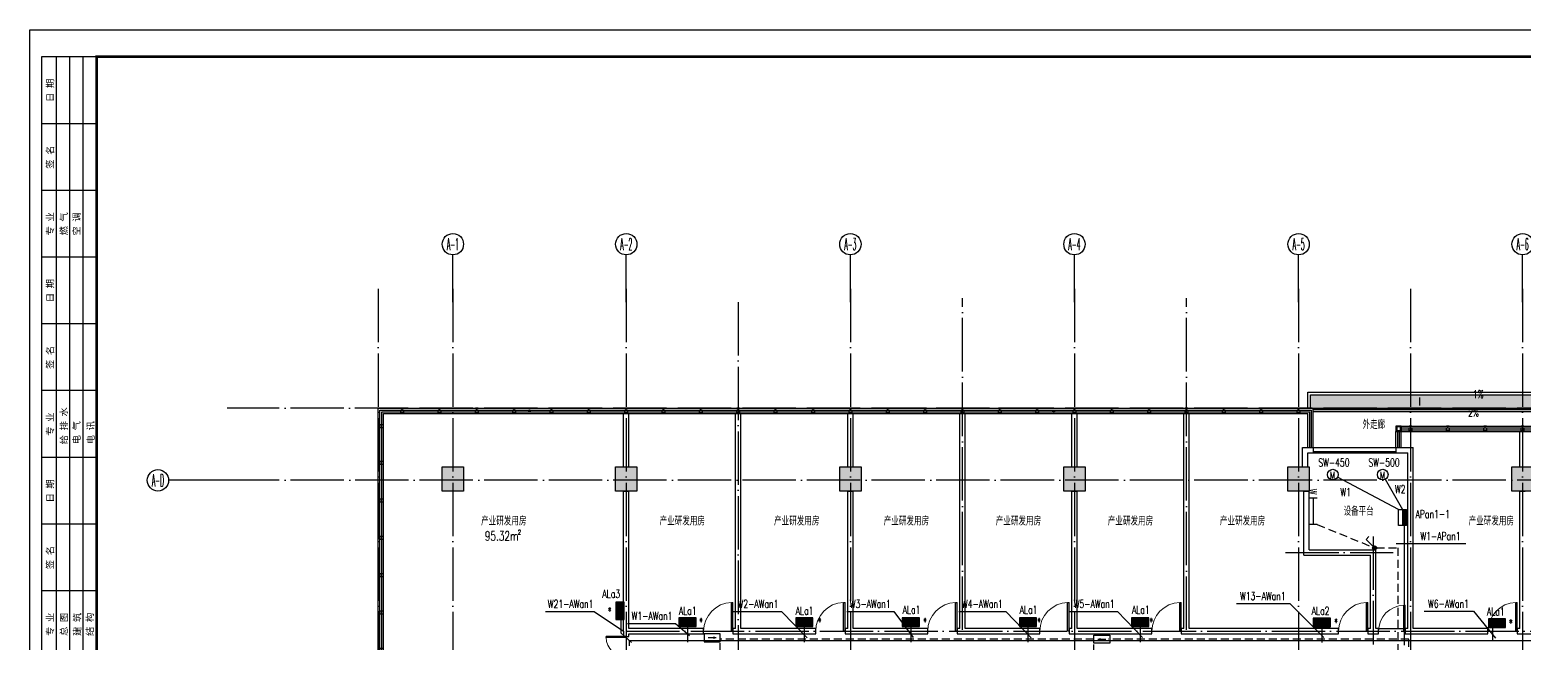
# Model space of a CAD drawing. Extents: x 1980812 to 2226895, y -554123 to 281606.
# Drawn here: x 1980812 to 2036821, y -12092 to 10875 of the extents above; entities that cross this region are included whole.
import ezdxf
from ezdxf.enums import TextEntityAlignment as Align

# ---------------------------------------------------------------- set-up
doc = ezdxf.new("R2010")
doc.units = 0
doc.header["$LTSCALE"] = 1000
doc.header["$MEASUREMENT"] = 0
doc.linetypes.add('DOTE', pattern=[2.42, 2, -0.2, 0.02, -0.2])
doc.linetypes.add('DQXX', pattern=[4.5, 3, -1.5])
for name, color, linetype in [('$TD_AUDIT_GENERATED_(158)', 8, 'Continuous'), ('$TD_AUDIT_GENERATED_(1F3)', 7, 'Continuous'), ('$TD_AUDIT_GENERATED_(1FCF)', 8, 'Continuous'), ('$TD_AUDIT_GENERATED_(24E)', 8, 'Continuous'), ('$TD_AUDIT_GENERATED_(2762)', 8, 'Continuous'), ('$TD_AUDIT_GENERATED_(276D)', 8, 'Continuous'), ('$TD_AUDIT_GENERATED_(FFA)', 8, 'Continuous'), ('1', 1, 'Continuous'), ('A-FLOR-LAND', 8, 'Continuous'), ('AXIS', 7, 'Continuous'), ('AXIS_TEXT', 7, 'Continuous'), ('COLU', 8, 'Continuous'), ('COLU_HATCH', 8, 'Continuous'), ('CURTWALL', 8, 'Continuous'), ('DIM_SYMB', 8, 'Continuous'), ('dote', 8, 'DOTE'), ('DQ1', 1, 'Continuous'), ('DQ2', 2, 'Continuous'), ('DQ7', 7, 'Continuous'), ('DQK1', 1, 'Continuous'), ('DQK7', 7, 'Continuous'), ('DQqj', 1, 'Continuous'), ('DQX', 2, 'DQXX'), ('HANDRAIL', 8, 'Continuous'), ('PUB_TEXT', 8, 'Continuous'), ('TK', 1, 'Continuous'), ('WALL', 7, 'Continuous'), ('WINDOW', 8, 'Continuous')]:
    doc.layers.add(name, color=color, linetype=linetype)
doc.styles.add('_TCH_AXIS', font='COMPLEX', dxfattribs={"bigfont": 'GBCBIG'})
doc.styles.add('_TCH_DIM', font='SIMPLEX', dxfattribs={"bigfont": 'GBCBIG'})
doc.styles.add('COMPLEX', font='COMPLEX')
doc.styles.add('D8', font='txtw.shx', dxfattribs={"width": 0.7, "bigfont": 'hztxtw.shx'})
doc.styles.add('HZF', font='ROMANS2', dxfattribs={"width": 0.7, "bigfont": 'HZDF2'})
doc.styles.add('SONGTI', font='', dxfattribs={"width": 1.1})
doc.styles.get('SONGTI').set_extended_font_data('NSimSun')

# ---------------------------------------------------------------- blocks, each defined once
blk = doc.blocks.new('_AXISO')
blk.add_circle((0, 0), 0.5)
at = {"layer": 'AXIS_TEXT', "style": 'COMPLEX', "width": 1.041667}
blk.add_attdef('A', text='', height=0.56, dxfattribs=at).set_placement((-0.25, -0.28), (0.25, -0.28), align=Align.FIT)
blk = doc.blocks.new('$TD_AUDIT_GENERATED_(9F)')
at = {"layer": 'AXIS'}
for p, q in [((0, 29979), (0, 31745)), ((6500, 29979), (6500, 31745)), ((14900, 29979), (14900, 31745)), ((23300, 29979), (23300, 31745)), ((31700, 29979), (31700, 31745)), ((40100, 29979), (40100, 31745)), ((-6824, 23300), (-10655, 23300))]:
    blk.add_line(p, q, dxfattribs=at)
at = {"layer": 'dote'}
for p, q in [((-2800, 30469), (-2800, -6248)), ((0, 30469), (0, -6248)), ((6500, 30469), (6500, -6248)), ((14900, 30469), (14900, -6248)), ((23300, 30469), (23300, -6248)), ((31700, 30469), (31700, -6248)), ((35900, 30469), (35900, -5250)), ((40100, 30469), (40100, -6248)), ((10700, 29972), (10700, -5320)), ((19100, 17700), (19100, 30123)), ((27500, 17700), (27500, 30123)), ((56411, 26000), (-8456, 26000)), ((56413, 23300), (-8454, 23300))]:
    blk.add_line(p, q, dxfattribs=at)
at = {"layer": 'AXIS'}
ref = blk.add_blockref('_AXISO', (0, 32145), dxfattribs=dict(at, xscale=800, yscale=800, zscale=800))
ref.add_attrib('A', 'A-1', dxfattribs={"layer": 'AXIS_TEXT', "height": 452.5, "style": '_TCH_AXIS', "width": 0.375}).set_placement((-226, 31919), (226, 31919), align=Align.FIT)
ref = blk.add_blockref('_AXISO', (6500, 32145), dxfattribs=dict(at, xscale=800, yscale=800, zscale=800))
ref.add_attrib('A', 'A-2', dxfattribs={"layer": 'AXIS_TEXT', "height": 452.5, "style": '_TCH_AXIS', "width": 0.344262}).set_placement((6274, 31919), (6726, 31919), align=Align.FIT)
ref = blk.add_blockref('_AXISO', (14900, 32145), dxfattribs=dict(at, xscale=800, yscale=800, zscale=800))
ref.add_attrib('A', 'A-3', dxfattribs={"layer": 'AXIS_TEXT', "height": 452.5, "style": '_TCH_AXIS', "width": 0.344262}).set_placement((14674, 31919), (15126, 31919), align=Align.FIT)
ref = blk.add_blockref('_AXISO', (23300, 32145), dxfattribs=dict(at, xscale=800, yscale=800, zscale=800))
ref.add_attrib('A', 'A-4', dxfattribs={"layer": 'AXIS_TEXT', "height": 452.5, "style": '_TCH_AXIS', "width": 0.333333}).set_placement((23074, 31919), (23526, 31919), align=Align.FIT)
ref = blk.add_blockref('_AXISO', (31700, 32145), dxfattribs=dict(at, xscale=800, yscale=800, zscale=800))
ref.add_attrib('A', 'A-5', dxfattribs={"layer": 'AXIS_TEXT', "height": 452.5, "style": '_TCH_AXIS', "width": 0.344262}).set_placement((31474, 31919), (31926, 31919), align=Align.FIT)
ref = blk.add_blockref('_AXISO', (40100, 32145), dxfattribs=dict(at, xscale=800, yscale=800, zscale=800))
ref.add_attrib('A', 'A-6', dxfattribs={"layer": 'AXIS_TEXT', "height": 452.5, "style": '_TCH_AXIS', "width": 0.344262}).set_placement((39874, 31919), (40326, 31919), align=Align.FIT)
ref = blk.add_blockref('_AXISO', (-11055, 23300), dxfattribs=dict(at, xscale=800, yscale=800, zscale=800))
ref.add_attrib('A', 'A-D', dxfattribs={"layer": 'AXIS_TEXT', "height": 452.5, "style": '_TCH_AXIS', "width": 0.328125}).set_placement((-11281, 23074), (-10828, 23074), align=Align.FIT)
blk = doc.blocks.new('$DorLib2D$00000001')
for p, q in [((0.45, 0.975), (0.5, 0.975)), ((0.45, 0), (0.45, 0.975)), ((0.5, 0), (0.5, 0.975)), ((0.5, 0), (0.45, 0))]:
    blk.add_line(p, q)
at = {"lineweight": 13}
blk.add_arc((0.475, 0), 0.975, 91.4693, 180, dxfattribs=at)
blk = doc.blocks.new('$DorLib2D$00000002')
for p, q in [((-0.5, 0), (-0.5, 0.4875)), ((-0.475, 0.4875), (-0.5, 0.4875)), ((-0.475, 0), (-0.475, 0.4875)), ((0.475, 0), (0.475, 0.4875)), ((0.475, 0.4875), (0.5, 0.4875)), ((0.5, 0), (0.5, 0.4875)), ((-0.5, 0), (-0.475, 0)), ((0.5, 0), (0.475, 0))]:
    blk.add_line(p, q)
at = {"lineweight": 13}
for centre, start, end in [((-0.4875, 0), 0, 88.53072), ((0.4875, 0), 91.46928, 180)]:
    blk.add_arc(centre, 0.4875, start, end, dxfattribs=at)
blk = doc.blocks.new('A$C204647D6')
at = {"layer": 'A-FLOR-LAND'}
h = blk.add_hatch(dxfattribs=at)
h.set_pattern_fill('GRASS', color=256, scale=50, angle=180)
h.set_pattern_definition([(270, (3055315.91, -461100.08), (99.7795475, -99.7795475), [26.458066, -173.101015]), (225, (3055315.91, -461100.08), (99.7796155, -99.7796155), [26.458066, -114.651615]), (315, (3055315.91, -461100.08), (99.7796155, 99.7796155), [26.458066, -114.651615])])
h.paths.add_polyline_path([(49400, -5200), (48900, -5200), (48900, 2700), (32150, 2700), (32150, 3200), (49400, 3200)])
at = {"layer": '$TD_AUDIT_GENERATED_(158)'}
for p, q in [((32050, 3300), (49500, 3300)), ((32050, 2700), (32050, 3300)), ((32150, 2700), (32150, 3200)), ((32150, 3200), (49400, 3200))]:
    blk.add_line(p, q, dxfattribs=at)
at = {"layer": '$TD_AUDIT_GENERATED_(24E)'}
for p, q in [((32150, 2700), (48900, 2700)), ((32250, 2650), (48850, 2650)), ((32250, 2580), (48800, 2580))]:
    blk.add_line(p, q, dxfattribs=at)
at = {"layer": 'CURTWALL'}
for p, q in [((-2800, 2700), (6500, 2700)), ((-2800, -16150), (-2800, 2700)), ((-2733, 2633), (6500, 2633)), ((-2733, -16150), (-2733, 2633)), ((-2667, 2567), (6500, 2567)), ((-2667, -16150), (-2667, 2567)), ((-2600, 2500), (6500, 2500)), ((-2600, -16150), (-2600, 2500)), ((6500, 2700), (10700, 2700)), ((6500, 2633), (10700, 2633)), ((6500, 2567), (10700, 2567)), ((6500, 2500), (10700, 2500)), ((10700, 2700), (14900, 2700)), ((10700, 2633), (14900, 2633)), ((10700, 2567), (14900, 2567)), ((10700, 2500), (14900, 2500)), ((14900, 2700), (19100, 2700)), ((14900, 2633), (19100, 2633)), ((14900, 2567), (19100, 2567)), ((14900, 2500), (19100, 2500)), ((19100, 2700), (23300, 2700)), ((19100, 2633), (23300, 2633)), ((19100, 2567), (23300, 2567)), ((19100, 2500), (23300, 2500)), ((23300, 2700), (32250, 2700)), ((23300, 2633), (32183, 2633)), ((23300, 2567), (32117, 2567)), ((23300, 2500), (32050, 2500)), ((32050, 1230), (32050, 2500)), ((32117, 1230), (32117, 2567)), ((32183, 1230), (32183, 2633)), ((32250, 1230), (32250, 2700)), ((35350, 1230), (35350, 1830)), ((35350, 1830), (35550, 1830)), ((35417, 1230), (35417, 1830)), ((35483, 1230), (35483, 1830)), ((35550, 2030), (40100, 2030)), ((35550, 2030), (35550, 1830)), ((35550, 1963), (40100, 1963)), ((35550, 1897), (40100, 1897)), ((35550, 1830), (40100, 1830)), ((35550, 1230), (35550, 1830)), ((40100, 2030), (47100, 2030)), ((40100, 1963), (47033, 1963)), ((40100, 1897), (46967, 1897)), ((40100, 1830), (46900, 1830)), ((32050, 1230), (32250, 1230)), ((35350, 1230), (35550, 1230))]:
    blk.add_line(p, q, dxfattribs=at)
for points in [[(35350, 1830), (35550, 1830), (35550, 2030), (35350, 2030)], [(35380, 1860), (35520, 1860), (35520, 2000), (35380, 2000)]]:
    blk.add_lwpolyline(points, close=True, dxfattribs=at)
at = {"layer": 'DIM_SYMB'}
for points in [[(37663, 2939, 0, 0, 0), (38425, 2939, 80, 0, 0), (38725, 2939, 0, 0, 0)], [(37546, 2199, 0, 0, 0), (38666, 2269, 80, 0, 0), (38966, 2287, 0, 0, 0)], [(41501, 2206, 0, 0, 0), (40490, 2269, 80, 0, 0), (40191, 2287, 0, 0, 0)]]:
    blk.add_lwpolyline(points, format="xyseb", dxfattribs=at)
at = {"layer": 'dote'}
for p, q in [((34500, -2100), (34500, -6145)), ((31212, -2700), (35241, -2700)), ((6500, -5650), (54032, -5650))]:
    blk.add_line(p, q, dxfattribs=at)
at = {"layer": 'HANDRAIL'}
for p, q in [((32250, 1230), (35800, 1230)), ((32250, 1080), (35350, 1080)), ((32250, 1030), (35350, 1030))]:
    blk.add_line(p, q, dxfattribs=at)
at = {"layer": 'WALL'}
for p, q in [((6400, 500), (6400, 2500)), ((6600, 500), (6600, 2500)), ((10600, -5550), (10600, 2500)), ((10800, -5550), (10800, 2500)), ((14800, 500), (14800, 2500)), ((15000, 500), (15000, 2500)), ((19000, -5550), (19000, 2500)), ((19200, -5550), (19200, 2500)), ((23200, 500), (23200, 2500)), ((23400, 500), (23400, 2500)), ((27400, -5550), (27400, 2500)), ((27400, 2500), (27600, 2500)), ((27600, -5550), (27600, 2500)), ((40000, 500), (40000, 1830)), ((31850, 500), (31850, 1230)), ((31850, 1230), (32250, 1230)), ((32250, 1230), (32250, 1030)), ((35350, 1230), (36000, 1230)), ((35350, 1230), (35350, 1030)), ((36000, -5550), (36000, 1230)), ((32050, 500), (32050, 1030)), ((32050, 1030), (32250, 1030)), ((35350, 1030), (35800, 1030)), ((35800, -5550), (35800, 1030)), ((6400, 500), (6600, 500)), ((14800, 500), (15000, 500)), ((23200, 500), (23400, 500)), ((31850, 500), (32050, 500)), ((40000, 500), (40200, 500)), ((6400, -5650), (6400, -400)), ((6400, -400), (6600, -400)), ((6600, -5550), (6600, -400)), ((14800, -5550), (14800, -400)), ((14800, -400), (15000, -400)), ((15000, -5550), (15000, -400)), ((23200, -5550), (23200, -400)), ((23200, -400), (23400, -400)), ((23400, -5550), (23400, -400)), ((31900, -2800), (31900, -400)), ((31900, -400), (32100, -400)), ((32100, -2600), (32100, -400)), ((40000, -5550), (40000, -400)), ((40000, -400), (40200, -400)), ((31900, -2800), (34400, -2800)), ((32100, -2600), (34600, -2600)), ((34400, -5550), (34400, -2800)), ((34600, -5550), (34600, -2600)), ((9400, -5550), (6600, -5550)), ((9400, -5750), (9400, -5550)), ((10600, -5550), (10500, -5550)), ((10500, -5550), (10500, -5750)), ((13600, -5550), (10800, -5550)), ((13600, -5750), (13600, -5550)), ((14800, -5550), (14700, -5550)), ((14700, -5550), (14700, -5750)), ((17800, -5550), (15000, -5550)), ((17800, -5750), (17800, -5550)), ((19000, -5550), (18900, -5550)), ((18900, -5550), (18900, -5750)), ((22000, -5550), (19200, -5550)), ((22000, -5750), (22000, -5550)), ((23200, -5550), (23100, -5550)), ((23100, -5550), (23100, -5750)), ((26200, -5550), (23400, -5550)), ((26200, -5750), (26200, -5550)), ((27400, -5550), (27300, -5550)), ((27300, -5550), (27300, -5750)), ((33200, -5550), (27600, -5550)), ((33200, -5750), (33200, -5550)), ((34400, -5550), (34300, -5550)), ((34300, -5550), (34300, -5750)), ((34700, -5550), (34600, -5550)), ((34700, -5750), (34700, -5550)), ((35800, -5550), (35700, -5550)), ((35700, -5550), (35700, -5750)), ((38800, -5550), (36000, -5550)), ((38800, -5750), (38800, -5550)), ((40000, -5550), (39900, -5550)), ((39900, -5550), (39900, -5750)), ((6400, -5650), (6400, -5850)), ((6400, -5850), (6600, -5850)), ((6600, -5850), (6600, -5750)), ((6600, -5750), (9400, -5750)), ((10500, -5750), (10700, -5750)), ((10700, -5750), (13600, -5750)), ((14700, -5750), (14900, -5750)), ((14900, -5750), (17800, -5750)), ((18900, -5750), (19100, -5750)), ((19100, -5750), (22000, -5750)), ((23100, -5750), (23300, -5750)), ((23300, -5750), (26200, -5750)), ((27300, -5750), (27500, -5750)), ((27500, -5750), (33200, -5750)), ((34300, -5750), (34500, -5750)), ((34500, -5750), (34700, -5750)), ((35700, -5750), (35900, -5750)), ((35900, -5750), (38800, -5750)), ((39900, -5750), (40100, -5750)), ((40100, -5750), (41450, -5750))]:
    blk.add_line(p, q, dxfattribs=at)
at = {"layer": 'WINDOW'}
blk.add_line((34700, -5550), (35700, -5550), dxfattribs=at)
at = {"layer": 'WINDOW', "xscale": 1100, "yscale": 1100, "zscale": 1100}
for p in [(9950, -5650), (14150, -5650), (18350, -5650), (22550, -5650), (26750, -5650)]:
    blk.add_blockref('$DorLib2D$00000001', p, dxfattribs=at)
at = {"layer": 'WINDOW'}
for name, p, xscale, yscale, zscale, rotation in [('$DorLib2D$00000001', (33750, -5650), 1100, 1100, 1100, 359.9999999962066), ('$DorLib2D$00000001', (35200, -5650), 1000, 1000, 1000, 1.333544886013283e-08), ('$DorLib2D$00000001', (39350, -5650), 1100, 1100, 1100, 2.33136107384907e-09), ('$DorLib2D$00000002', (6500, -6625), -1550, 1550, -1550, 89.99999999921363)]:
    blk.add_blockref(name, p, dxfattribs=dict(at, xscale=xscale, yscale=yscale, zscale=zscale, rotation=rotation))
at = {"layer": 'PUB_TEXT', "style": '_TCH_DIM', "width": 0.705882}
for s, p in [('1%', (38236, 3077)), ('2%', (38060, 2393))]:
    blk.add_text(s, height=297.5, dxfattribs=at).set_placement(p)
blk = doc.blocks.new('A$C312424F2')
at = {"layer": '$TD_AUDIT_GENERATED_(1F3)', "style": 'D8', "width": 0.7}
for s, p in [('\\M+5C9E8\\M+5B1B8\\M+5C6BD\\M+5CCA8', (33952, -1171)), ('\\M+5B2FA\\M+5D2B5\\M+5D1D0\\M+5B7A2\\M+5D3C3\\M+5B7BF', (1909, -1537)), ('\\M+5B2FA\\M+5D2B5\\M+5D1D0\\M+5B7A2\\M+5D3C3\\M+5B7BF', (8600, -1537)), ('\\M+5B2FA\\M+5D2B5\\M+5D1D0\\M+5B7A2\\M+5D3C3\\M+5B7BF', (12889, -1537)), ('\\M+5B2FA\\M+5D2B5\\M+5D1D0\\M+5B7A2\\M+5D3C3\\M+5B7BF', (17000, -1537)), ('\\M+5B2FA\\M+5D2B5\\M+5D1D0\\M+5B7A2\\M+5D3C3\\M+5B7BF', (21200, -1537)), ('\\M+5B2FA\\M+5D2B5\\M+5D1D0\\M+5B7A2\\M+5D3C3\\M+5B7BF', (25400, -1537)), ('\\M+5B2FA\\M+5D2B5\\M+5D1D0\\M+5B7A2\\M+5D3C3\\M+5B7BF', (29600, -1537)), ('\\M+5B2FA\\M+5D2B5\\M+5D1D0\\M+5B7A2\\M+5D3C3\\M+5B7BF', (38925, -1537)), ('\\M+5B2FA\\M+5D2B5\\M+5D1D0\\M+5B7A2\\M+5D3C3\\M+5B7BF', (43491, -1537)), ('\\M+5B2FA\\M+5D2B5\\M+5D1D0\\M+5B7A2\\M+5D3C3\\M+5B7BF', (3551, -9712)), ('\\M+5B2FA\\M+5D2B5\\M+5D1D0\\M+5B7A2\\M+5D3C3\\M+5B7BF', (42805, -9712)), ('\\M+5B2FA\\M+5D2B5\\M+5D1D0\\M+5B7A2\\M+5D3C3\\M+5B7BF', (3578, -13987)), ('\\M+5B2FA\\M+5D2B5\\M+5D1D0\\M+5B7A2\\M+5D3C3\\M+5B7BF', (42805, -13987)), ('\\M+5B2FA\\M+5D2B5\\M+5D1D0\\M+5B7A2\\M+5D3C3\\M+5B7BF', (44718, -19773)), ('\\M+5B2FA\\M+5D2B5\\M+5D1D0\\M+5B7A2\\M+5D3C3\\M+5B7BF', (3397, -19787)), ('\\M+5B2FA\\M+5D2B5\\M+5D1D0\\M+5B7A2\\M+5D3C3\\M+5B7BF', (8600, -19787)), ('\\M+5B2FA\\M+5D2B5\\M+5D1D0\\M+5B7A2\\M+5D3C3\\M+5B7BF', (17000, -19874)), ('\\M+5B2FA\\M+5D2B5\\M+5D1D0\\M+5B7A2\\M+5D3C3\\M+5B7BF', (21200, -20019)), ('\\M+5B2FA\\M+5D2B5\\M+5D1D0\\M+5B7A2\\M+5D3C3\\M+5B7BF', (25400, -20019)), ('\\M+5B2FA\\M+5D2B5\\M+5D1D0\\M+5B7A2\\M+5D3C3\\M+5B7BF', (29600, -20019)), ('\\M+5B2FA\\M+5D2B5\\M+5D1D0\\M+5B7A2\\M+5D3C3\\M+5B7BF', (33842, -20061)), ('\\M+5B2FA\\M+5D2B5\\M+5D1D0\\M+5B7A2\\M+5D3C3\\M+5B7BF', (37809, -20061)), ('\\M+5C9E8\\M+5B1B8\\M+5C6BD\\M+5CCA8', (11753, -23541))]:
    blk.add_text(s, height=300, rotation=0.0006, dxfattribs=at).set_placement(p, align=Align.MIDDLE_CENTER)
blk = doc.blocks.new('$TD_AUDIT_GENERATED_(2768)')
at = {"layer": '$TD_AUDIT_GENERATED_(276D)'}
blk.add_line((115028288, 22648046), (115028222, 22648046), dxfattribs=at)
for points in [[(115028222, 22648096), (115028225, 22648096), (115028225, 22647996), (115028222, 22647996)], [(115028288, 22648096), (115028422, 22648096), (115028422, 22647996), (115028288, 22647996)]]:
    blk.add_lwpolyline(points, close=True, dxfattribs=at)
blk = doc.blocks.new('$TD_AUDIT_GENERATED_(27E6)')
at = {"layer": 'WINDOW'}
for p, rotation in [((-22649946, 115030922), 270), ((-22648546, 115030922), 270), ((-22647146, 115030922), 270), ((-22645746, 115030922), 270), ((-22644346, 115030922), 270), ((-22642946, 115030922), 270), ((-22641546, 115030922), 270), ((-22640146, 115030922), 270), ((-22638746, 115030922), 270), ((-22637346, 115030922), 270), ((-22635946, 115030922), 270), ((-22634546, 115030922), 270), ((-22633146, 115030922), 270), ((-22631746, 115030922), 270), ((-22630346, 115030922), 270), ((-22628946, 115030922), 270), ((-22627546, 115030922), 270), ((-22626146, 115030922), 270), ((-22624746, 115030922), 270), ((-22623346, 115030922), 270), ((-22621946, 115030922), 270), ((-22620546, 115030922), 270), ((-22619146, 115030922), 270), ((-22617746, 115030922), 270), ((-22616346, 115030922), 270), ((-22612146, 115030252), 270), ((-22610746, 115030252), 270), ((-22609346, 115030252), 270), ((-22607946, 115030252), 270), ((-22606546, 115030252), 270), ((-22605146, 115030252), 270), ((-22603746, 115030252), 270), ((-22602346, 115030252), 270), ((22647546, -115053702), 90), ((22648946, -115053702), 90), ((22650346, -115053702), 90), ((22651746, -115053702), 90), ((22653146, -115053702), 90), ((22654546, -115053702), 90), ((22655946, -115053702), 90), ((22657346, -115053702), 90), ((22658746, -115053702), 90), ((22662946, -115054372), 90), ((22664346, -115054372), 90), ((22665746, -115054372), 90), ((22667146, -115054372), 90), ((22668546, -115054372), 90), ((22669946, -115054372), 90), ((22671346, -115054372), 90), ((22672746, -115054372), 90), ((22674146, -115054372), 90), ((22675546, -115054372), 90), ((22676946, -115054372), 90), ((22678346, -115054372), 90), ((22679746, -115054372), 90), ((22681146, -115054372), 90), ((22682546, -115054372), 90), ((22683946, -115054372), 90), ((22685346, -115054372), 90), ((22686746, -115054372), 90), ((22688146, -115054372), 90), ((22689546, -115054372), 90), ((22690946, -115054372), 90), ((22692346, -115054372), 90), ((22693746, -115054372), 90), ((22695146, -115054372), 90), ((22696546, -115054372), 90)]:
    blk.add_blockref('$TD_AUDIT_GENERATED_(2768)', p, dxfattribs=dict(at, rotation=rotation))
at = {"layer": 'WINDOW', "xscale": -1, "rotation": 180}
for p in [(-115031022, 22650076), (-115031022, 22648696), (-115031022, 22647296), (-115031022, 22645896), (-115031022, 22644496), (-115031022, 22643096), (-115031022, 22641696), (-115031022, 22640296), (-115031022, 22638896), (-115031022, 22637496), (-115031022, 22636096), (-115031022, 22634696), (-115031022, 22633296), (-115031022, 22631896), (-115031022, 22630496), (-115029222, 22629096), (-115029222, 22627696), (-115029222, 22626296), (-115029222, 22624896), (-115029222, 22623496)]:
    blk.add_blockref('$TD_AUDIT_GENERATED_(2768)', p, dxfattribs=at)
at = {"layer": 'WINDOW', "xscale": -1}
for p in [(115075322, -22647546), (115075322, -22648946), (115075322, -22650346), (115075322, -22651746), (115075322, -22653146), (115077122, -22654546), (115077122, -22655946), (115077122, -22657346), (115077122, -22658746), (115077122, -22660146), (115077122, -22661546), (115077122, -22662946), (115077122, -22664346), (115077122, -22665746), (115077122, -22667146), (115077122, -22668546), (115077122, -22669946), (115077122, -22671346), (115077122, -22672746)]:
    blk.add_blockref('$TD_AUDIT_GENERATED_(2768)', p, dxfattribs=at)
blk = doc.blocks.new('$TD_AUDIT_GENERATED_(3B77)')
at = {"layer": 'COLU_HATCH'}
h = blk.add_hatch(color=256, dxfattribs=at)
h.dxf.hatch_style = 1
h.paths.add_polyline_path([(-400, 23800), (400, 23800), (400, 22900), (-400, 22900)])
h = blk.add_hatch(color=256, dxfattribs=at)
h.dxf.hatch_style = 1
h.paths.add_polyline_path([(6100, 23800), (6900, 23800), (6900, 22900), (6100, 22900)])
h = blk.add_hatch(color=256, dxfattribs=at)
h.dxf.hatch_style = 1
h.paths.add_polyline_path([(14500, 23800), (15300, 23800), (15300, 22900), (14500, 22900)])
h = blk.add_hatch(color=256, dxfattribs=at)
h.dxf.hatch_style = 1
h.paths.add_polyline_path([(22900, 23800), (23700, 23800), (23700, 22900), (22900, 22900)])
h = blk.add_hatch(color=256, dxfattribs=at)
h.dxf.hatch_style = 1
h.paths.add_polyline_path([(31300, 23800), (32100, 23800), (32100, 22900), (31300, 22900)])
h = blk.add_hatch(color=256, dxfattribs=at)
h.dxf.hatch_style = 1
h.paths.add_polyline_path([(39700, 23800), (40500, 23800), (40500, 22900), (39700, 22900)])
h = blk.add_hatch(color=256, dxfattribs=at)
h.dxf.hatch_style = 1
h.paths.add_polyline_path([(46100, 23800), (46900, 23800), (46900, 22900), (46100, 22900)])
h = blk.add_hatch(color=256, dxfattribs=at)
h.dxf.hatch_style = 1
h.paths.add_polyline_path([(500, 15850), (-400, 15850), (-400, 15050), (500, 15050)])
h = blk.add_hatch(color=256, dxfattribs=at)
h.dxf.hatch_style = 1
h.paths.add_polyline_path([(15400, 15850), (15400, 15500), (10950, 15500), (10950, 15300), (10750, 15300), (10750, 7600), (10950, 7600), (10950, 7400), (15350, 7400), (15350, 7050), (10400, 7050), (10400, 15850)])
h = blk.add_hatch(color=256, dxfattribs=at)
h.dxf.hatch_style = 1
h.paths.add_polyline_path([(18550, 15850), (23650, 15850), (23650, 14850), (23450, 14850), (23450, 15500), (18550, 15500)])
h = blk.add_hatch(color=256, dxfattribs=at)
h.dxf.hatch_style = 1
h.paths.add_polyline_path([(26650, 15850), (26650, 14850), (26850, 14850), (26850, 15500), (29600, 15500), (29600, 15850)])
h = blk.add_hatch(color=256, dxfattribs=at)
h.dxf.hatch_style = 1
h.paths.add_polyline_path([(31600, 15500), (35450, 15500), (35450, 15300), (35650, 15300), (35650, 7600), (35450, 7600), (35450, 7400), (32250, 7400), (32250, 7050), (36000, 7050), (36000, 15850), (31600, 15850)])
h = blk.add_hatch(color=256, dxfattribs=at)
h.dxf.hatch_style = 1
h.paths.add_polyline_path([(46900, 15850), (46900, 15050), (46100, 15050), (46100, 15850)])
h = blk.add_hatch(color=256, dxfattribs=at)
h.dxf.hatch_style = 1
h.paths.add_polyline_path([(21250, 15500), (21250, 7400), (21050, 7400), (21050, 15500)])
h = blk.add_hatch(color=256, dxfattribs=at)
h.dxf.hatch_style = 1
h.paths.add_polyline_path([(29400, 15500), (29400, 7400), (29200, 7400), (29200, 15500)])
h = blk.add_hatch(color=256, dxfattribs=at)
h.dxf.hatch_style = 1
h.paths.add_polyline_path([(500, 7850), (-400, 7850), (-400, 7050), (500, 7050)])
h = blk.add_hatch(color=256, dxfattribs=at)
h.dxf.hatch_style = 1
h.paths.add_polyline_path([(18450, 7050), (23650, 7050), (23650, 8050), (23450, 8050), (23450, 7400), (18450, 7400)])
h = blk.add_hatch(color=256, dxfattribs=at)
h.dxf.hatch_style = 1
h.paths.add_polyline_path([(26650, 8050), (26850, 8050), (26850, 7400), (29400, 7400), (29400, 7050), (26650, 7050)])
h = blk.add_hatch(color=256, dxfattribs=at)
h.dxf.hatch_style = 1
h.paths.add_polyline_path([(46100, 7050), (46100, 7850), (46900, 7850), (46900, 7050)])
h = blk.add_hatch(color=256, dxfattribs=at)
h.dxf.hatch_style = 1
h.paths.add_polyline_path([(-400, 450), (400, 450), (400, -450), (-400, -450)])
h = blk.add_hatch(color=256, dxfattribs=at)
h.dxf.hatch_style = 1
h.paths.add_polyline_path([(6100, 450), (6900, 450), (6900, -450), (6100, -450)])
h = blk.add_hatch(color=256, dxfattribs=at)
h.dxf.hatch_style = 1
h.paths.add_polyline_path([(14500, 450), (15300, 450), (15300, -450), (14500, -450)])
h = blk.add_hatch(color=256, dxfattribs=at)
h.dxf.hatch_style = 1
h.paths.add_polyline_path([(22900, 450), (23700, 450), (23700, -450), (22900, -450)])
h = blk.add_hatch(color=256, dxfattribs=at)
h.dxf.hatch_style = 1
h.paths.add_polyline_path([(31300, 450), (32100, 450), (32100, -450), (31300, -450)])
h = blk.add_hatch(color=256, dxfattribs=at)
h.dxf.hatch_style = 1
h.paths.add_polyline_path([(39700, 200), (40500, 200), (40500, -700), (39700, -700)])
h = blk.add_hatch(color=256, dxfattribs=at)
h.dxf.hatch_style = 1
h.paths.add_polyline_path([(46100, -600), (46100, 300), (46900, 300), (46900, -600)])
at = {"layer": 'COLU'}
blk.add_line((35450, 15500), (35450, 15300), dxfattribs=at)
for points in [[(-400, 23800), (400, 23800), (400, 22900), (-400, 22900)], [(6100, 23800), (6900, 23800), (6900, 22900), (6100, 22900)], [(14500, 23800), (15300, 23800), (15300, 22900), (14500, 22900)], [(22900, 23800), (23700, 23800), (23700, 22900), (22900, 22900)], [(31300, 23800), (32100, 23800), (32100, 22900), (31300, 22900)], [(39700, 23800), (40500, 23800), (40500, 22900), (39700, 22900)], [(46100, 23800), (46900, 23800), (46900, 22900), (46100, 22900)], [(500, 15850), (-400, 15850), (-400, 15050), (500, 15050)], [(15400, 15850), (15400, 15500), (10950, 15500), (10950, 15300), (10750, 15300), (10750, 7600), (10950, 7600), (10950, 7400), (15350, 7400), (15350, 7050), (10400, 7050), (10400, 15850)], [(23650, 14850), (23650, 15850), (18550, 15850), (18550, 15500), (21050, 15500), (21050, 7400), (18450, 7400), (18450, 7050), (23650, 7050), (23650, 8050), (23450, 8050), (23450, 7400), (21250, 7400), (21250, 15500), (23450, 15500), (23450, 14850)], [(29600, 15850), (29600, 15500), (29400, 15500), (29400, 7400), (29400, 7400), (29400, 7050), (26650, 7050), (26650, 8050), (26850, 8050), (26850, 7400), (29200, 7400), (29200, 15500), (26850, 15500), (26850, 14850), (26650, 14850), (26650, 15850)], [(31600, 15500), (35450, 15500), (35450, 15300), (35650, 15300), (35650, 7600), (35450, 7600), (35450, 7400), (32250, 7400), (32250, 7050), (36000, 7050), (36000, 15850), (31600, 15850)], [(46900, 15850), (46900, 15050), (46100, 15050), (46100, 15850)], [(500, 7850), (-400, 7850), (-400, 7050), (500, 7050)], [(46100, 7050), (46100, 7850), (46900, 7850), (46900, 7050)], [(-400, 450), (400, 450), (400, -450), (-400, -450)], [(6100, 450), (6900, 450), (6900, -450), (6100, -450)], [(14500, 450), (15300, 450), (15300, -450), (14500, -450)], [(22900, 450), (23700, 450), (23700, -450), (22900, -450)], [(31300, 450), (32100, 450), (32100, -450), (31300, -450)], [(39700, 200), (40500, 200), (40500, -700), (39700, -700)], [(46100, -600), (46100, 300), (46900, 300), (46900, -600)]]:
    blk.add_lwpolyline(points, close=True, dxfattribs=at)
blk = doc.blocks.new('dyz')
at = {"layer": 'DQK1'}
for p, q in [((-300, 0), (300, 0)), ((-300, -300), (-300, 0)), ((300, 0), (300, -300)), ((300, -300), (-300, -300))]:
    blk.add_line(p, q, dxfattribs=at)
at = {"layer": 'DQK7'}
for q in [(-58, -127), (-58, -127), (150, -150), (-58, -173), (-58, -173)]:
    blk.add_line((-150, -150), q, dxfattribs=at)
blk = doc.blocks.new('*X245')
at = {"color": 0}
for p, q in [((8700, 8370), (9500, 8370)), ((8700, 8340), (9500, 8340)), ((8700, 8310), (9500, 8310)), ((8700, 8280), (9500, 8280)), ((8700, 8250), (9500, 8250)), ((8700, 8220), (9500, 8220)), ((8700, 8190), (9500, 8190)), ((8700, 8160), (9500, 8160)), ((8700, 8130), (9500, 8130)), ((8700, 8100), (9500, 8100)), ((8700, 8070), (9500, 8070)), ((8700, 8040), (9500, 8040)), ((8700, 8010), (9500, 8010))]:
    blk.add_line(p, q, dxfattribs=at)
blk = doc.blocks.new('XM')
at = {"layer": '1'}
for p, q in [((320, 168), (-320, 168)), ((-320, 168), (-320, -152)), ((320, -152), (320, 168)), ((-320, -152), (320, -152))]:
    blk.add_line(p, q, dxfattribs=at)
at = {"layer": '1', "xscale": 0.8, "yscale": 0.8, "zscale": 0.8}
blk.add_blockref('*X245', (-7280, -6552), dxfattribs=at)
blk = doc.blocks.new('dj')
at = {"layer": 'DQK1'}
blk.add_circle((0, 0), 200, dxfattribs=at)
at = {"layer": 'DQK7', "style": 'D8', "width": 0.7}
blk.add_text('M', height=250, dxfattribs=at).set_placement((-100, -150))
blk = doc.blocks.new('dy1')
at = {"layer": 'DQK1'}
for p, q in [((-500, -150), (-500, 150)), ((-500, 0), (500, 0)), ((500, 150), (500, -150))]:
    blk.add_line(p, q, dxfattribs=at)
blk = doc.blocks.new('DYW')
at = {"layer": 'DQ1', "ltscale": 0.1}
blk.add_blockref('dy1', (0, 0), dxfattribs=at)
at = {"layer": 'DQ7', "style": 'D8', "width": 0.7}
blk.add_text('W', height=300, dxfattribs=at).set_placement((-836, -160))
blk = doc.blocks.new('*X257')
at = {"color": 0}
for p, q in [((5315, 4110), (5515, 4110)), ((5320, 4140), (5510, 4140)), ((5320, 4080), (5510, 4080)), ((5335, 4170), (5495, 4170)), ((5335, 4050), (5495, 4050)), ((5371, 4200), (5459, 4200)), ((5372, 4020), (5459, 4020))]:
    blk.add_line(p, q, dxfattribs=at)
blk = doc.blocks.new('k1')
at = {"layer": 'DQK1'}
for p, q in [((53, 53), (318, 318)), ((318, 318), (424, 212))]:
    blk.add_line(p, q, dxfattribs=at)
blk.add_circle((0, 0), 75, dxfattribs=at)
at = {"layer": 'DQK1', "xscale": 0.75, "yscale": 0.75, "zscale": 0.75}
blk.add_blockref('*X257', (-4061, -3083), dxfattribs=at)
blk = doc.blocks.new('xl')
at = {"layer": 'DQK1'}
h = blk.add_hatch(dxfattribs=at)
h.set_pattern_fill('LINE', color=1, scale=8, style=0)
h.set_pattern_definition([(0, (-712.643, -443.37), (0, 25.4), [])])
h.paths.add_polyline_path([(300, -150), (300, 0), (-300, 0), (-300, -150)])
at = {"layer": 'DQK1', "color": 1}
for p, q in [((-300, 150), (300, 150)), ((-300, -150), (-300, 150)), ((300, 0), (-300, 0)), ((300, 150), (300, -150)), ((300, -150), (-300, -150))]:
    blk.add_line(p, q, dxfattribs=at)
blk = doc.blocks.new('$TD_AUDIT_GENERATED_(62C)')
at = {"layer": 'TK'}
for p, q in [((115148889, 23475903), (115148889, 23483403)), ((115148889, 23483403), (115150939, 23483403)), ((115149439, 23475903), (115149439, 23483403)), ((115149939, 23475903), (115149939, 23483403)), ((115150439, 23475903), (115150439, 23483403)), ((115150939, 23475903), (115150939, 23483403)), ((115148889, 23480903), (115150939, 23480903)), ((115148889, 23478403), (115150939, 23478403)), ((115148889, 23468403), (115148889, 23475903)), ((115148889, 23475903), (115150939, 23475903)), ((115149439, 23468403), (115149439, 23475903)), ((115149939, 23468403), (115149939, 23475903)), ((115150439, 23468403), (115150439, 23475903)), ((115150939, 23468403), (115150939, 23475903)), ((115148889, 23473403), (115150939, 23473403)), ((115148889, 23470903), (115150939, 23470903)), ((115148889, 23460903), (115148889, 23468403)), ((115148889, 23468403), (115150939, 23468403)), ((115149439, 23460903), (115149439, 23468403)), ((115149939, 23460903), (115149939, 23468403)), ((115150439, 23460903), (115150439, 23468403)), ((115150939, 23460903), (115150939, 23468403)), ((115148889, 23465903), (115150939, 23465903)), ((115148889, 23463403), (115150939, 23463403)), ((115148889, 23460903), (115150939, 23460903))]:
    blk.add_line(p, q, dxfattribs=at)
at = {"layer": 'TK', "style": 'SONGTI'}
for s, p in [('\\M+5C8D5 \\M+5C6DA', (115149324, 23481702)), ('\\M+5C7A9 \\M+5C3FB', (115149324, 23479202)), ('\\M+5D7A8 \\M+5D2B5', (115149324, 23476702)), ('\\M+5C8BC \\M+5C6F8', (115149842, 23476702)), ('\\M+5BFD5 \\M+5B5F7', (115150316, 23476702)), ('\\M+5C8D5 \\M+5C6DA', (115149324, 23474202)), ('\\M+5C7A9 \\M+5C3FB', (115149324, 23471702)), ('\\M+5D7A8 \\M+5D2B5', (115149324, 23469202)), ('\\M+5B8F8 \\M+5C5C5 \\M+5CBAE', (115149842, 23468880)), ('\\M+5B5E7 \\M+5C6F8', (115150316, 23468880)), ('\\M+5B5E7 \\M+5D1B6', (115150842, 23468880)), ('\\M+5C8D5 \\M+5C6DA', (115149324, 23466702)), ('\\M+5C7A9 \\M+5C3FB', (115149324, 23464202)), ('\\M+5D7A8 \\M+5D2B5', (115149324, 23461702)), ('\\M+5D7DC \\M+5CDBC', (115149842, 23461702)), ('\\M+5BDA8 \\M+5D6FE', (115150342, 23461702)), ('\\M+5BDE1 \\M+5B9B9', (115150816, 23461702))]:
    blk.add_text(s, height=250, rotation=90, dxfattribs=at).set_placement(p)
blk = doc.blocks.new('tu kuang A1 A')
at = {"layer": 'TK'}
blk.add_lwpolyline([(0, 59400), (84100, 59400), (84100, 0), (0, 0)], close=True, dxfattribs=at)
at = {"layer": 'TK', "const_width": 100}
blk.add_lwpolyline([(83100, 1000), (83100, 58400), (2500, 58400), (2500, 1000)], close=True, dxfattribs=at)
at = {"layer": 'TK'}
blk.add_blockref('$TD_AUDIT_GENERATED_(62C)', (-115148439, -23425003), dxfattribs=at)

msp = doc.modelspace()

# ---------------------------------------------------------------- linework, layer by layer
at = {"layer": '$TD_AUDIT_GENERATED_(158)'}
msp.add_line((2032916.5, -3195.4), (2032916.5, -2895.4), dxfattribs=at)
at = {"layer": 'DIM_SYMB', "const_width": 60}
for points in [[(1999545.3, -3365.5, 1), (1999539.5, -3425.3, 1)], [(2019194.7, -3381.1, 1), (2019183.1, -3440, 1)]]:
    msp.add_lwpolyline(points, format="xyb", close=True, dxfattribs=at)
at = {"layer": 'DQ2'}
for p, q in [((2032117.4, -7085.2), (2029828.4, -5874.9)), ((2031618.2, -5955.8), (2032267.4, -7085.2)), ((2032326.1, -7685.2), (2032326.1, -12172.1)), ((2005461.1, -11467.2), (2005461.1, -12058.6)), ((2009840.4, -11467.2), (2009840.4, -12058.6)), ((2013834.4, -11467.2), (2013834.4, -12058.6)), ((2018220.8, -11467.2), (2018220.8, -12058.6)), ((2022430.1, -11467.2), (2022430.1, -12058.6)), ((2029238.6, -11478.8), (2029238.6, -12072.2)), ((2035639.9, -11505.9), (2035639.9, -12005.3))]:
    msp.add_line(p, q, dxfattribs=at)
msp.add_lwpolyline([(2002964.1, -11202.4), (2002964.1, -11709), (2003360, -12074)], dxfattribs=at)
at = {"layer": 'DQ7'}
for p, q in [((2032025.3, -8365.9), (2034642, -8365.9)), ((2026046.1, -10610.4), (2028041.8, -10610.4)), ((2028041.8, -10610.4), (2029309, -11884.6)), ((2000134.7, -10904.8), (2001959.9, -10904.8)), ((2001959.9, -10904.8), (2003066.5, -11645.4)), ((2007188.3, -10904.8), (2008983.5, -10904.8)), ((2008983.5, -10904.8), (2009953.5, -11889.2)), ((2011432.3, -10904.8), (2013191.1, -10904.8)), ((2013191.1, -10904.8), (2013923.9, -11877.4)), ((2015631.2, -10904.8), (2017394, -10904.8)), ((2017394, -10904.8), (2018349.8, -11890.6)), ((2019756.7, -10904.8), (2021583.4, -10904.8)), ((2021583.4, -10904.8), (2022515.9, -11879.7)), ((2033069.5, -10896.5), (2034920.3, -10896.5)), ((2034920.3, -10896.5), (2035743, -11910.3)), ((2003217, -11355.2), (2005012.1, -11355.2)), ((2005012.1, -11355.2), (2005538.3, -11811.6))]:
    msp.add_line(p, q, dxfattribs=at)
at = {"layer": 'DQqj', "ltscale": 0.15}
for p, q in [((2003294, -11989.1), (2020769.3, -11989.1)), ((2003294, -12189.1), (2003294, -11989.1)), ((2020769.3, -11989.1), (2026727.3, -11989.1)), ((2026727.3, -11989.1), (2040811.5, -11989.1))]:
    msp.add_line(p, q, dxfattribs=at)
at = {"layer": 'DQX', "ltscale": 0.1}
msp.add_line((2029066.5, -7648.8), (2031146.1, -8498.5), dxfattribs=at)
for points in [[(2031290.5, -8526.9), (2032086.3, -8526.9), (2032086.3, -12764.1), (2030808.1, -13295.4), (2031217.9, -12788.1)], [(2005717, -21613.9), (2006682.7, -20951.2), (2006682.7, -12045.4)], [(2020695.2, -11939.1), (2006682.7, -11939.1)], [(2013309.7, -13339.1), (2020695.2, -13339.1), (2020695.2, -12089.1)], [(2032503.8, -13136.2), (2032503.8, -11939.1), (2021245.2, -11939.1)]]:
    msp.add_lwpolyline(points, dxfattribs=at)

# ---------------------------------------------------------------- block references
at = {"layer": '$TD_AUDIT_GENERATED_(1FCF)'}
msp.add_blockref('A$C312424F2', (1996666.5, -5995.4), dxfattribs=at)
at = {"layer": '$TD_AUDIT_GENERATED_(2762)'}
msp.add_blockref('$TD_AUDIT_GENERATED_(27E6)', (1996666.5, -5995.4), dxfattribs=at)
at = {"layer": '$TD_AUDIT_GENERATED_(FFA)'}
msp.add_blockref('A$C204647D6', (1996666.5, -5995.4), dxfattribs=at)
at = {"layer": 'COLU'}
msp.add_blockref('$TD_AUDIT_GENERATED_(3B77)', (1996666.5, -29295.4), dxfattribs=at)
at = {"layer": 'DQ1', "ltscale": 0.15}
for p in [(2029651.6, -5781.4), (2031520.5, -5781.4)]:
    msp.add_blockref('dj', p, dxfattribs=at)
at = {"layer": 'DQ1', "rotation": 270}
msp.add_blockref('DYW', (2028916.5, -7148.8), dxfattribs=at)
at = {"layer": 'DQ1', "ltscale": 0.05, "rotation": 90}
msp.add_blockref('k1', (2031215.5, -8526.9), dxfattribs=at)
at = {"layer": 'DQ1', "ltscale": 0.05, "xscale": -1}
msp.add_blockref('dyz', (2006382.7, -11745.4), dxfattribs=at)
at = {"layer": 'DQ1', "ltscale": 0.05}
msp.add_blockref('dyz', (2020995.2, -11789.1), dxfattribs=at)
at = {"layer": 'DQ2'}
for name, p in [('tu kuang A1 A', (1980812.3, -48524.6)), ('XM', (2005461.1, -11315.2)), ('XM', (2009840.4, -11315.2)), ('XM', (2013834.4, -11315.2)), ('XM', (2018220.8, -11315.2)), ('XM', (2022430.1, -11315.2)), ('XM', (2029238.6, -11326.8)), ('XM', (2035806.7, -11353.9))]:
    msp.add_blockref(name, p, dxfattribs=at)
at = {"layer": 'DQ2', "rotation": 90}
for name, p in [('xl', (2032267.4, -7385.2)), ('XM', (2002940.1, -10882.4))]:
    msp.add_blockref(name, p, dxfattribs=at)
at = {"layer": 'WALL'}
msp.add_blockref('$TD_AUDIT_GENERATED_(9F)', (1996666.5, -29295.4), dxfattribs=at)

# ---------------------------------------------------------------- texts
at = {"layer": '$TD_AUDIT_GENERATED_(1F3)', "style": 'D8', "width": 0.7}
msp.add_text('\\M+5CDE2\\M+5D7DF\\M+5C0C8', height=300, rotation=0.00057, dxfattribs=at).set_placement((2031187.7, -3920.6), align=Align.MIDDLE_CENTER)
at = {"layer": '$TD_AUDIT_GENERATED_(1F3)', "style": 'HZF', "width": 0.7}
for s, height, p in [('95.32m', 350, (1998495.7, -8080.5)), ('2', 175, (1999162.4, -7942.5))]:
    msp.add_text(s, height=height, dxfattribs=at).set_placement(p, align=Align.MIDDLE_CENTER)
at = {"layer": 'DQ7', "style": 'D8', "width": 0.7}
for s, p in [('SW-450', (2029691.1, -5328)), ('SW-500', (2031570.2, -5328)), ('W1', (2030130.8, -6437.5)), ('W2', (2032177.3, -6327.6)), ('APan1-1', (2033395.2, -7258.7)), ('W1-APan1', (2033685.3, -8085.4)), ('W21-AWan1', (2001080.3, -10624.3)), ('ALa3', (2002603.7, -10247.5)), ('W2-AWan1', (2008103.9, -10624.3)), ('W3-AWan1', (2012311.5, -10624.3)), ('W4-AWan1', (2016514.4, -10624.3)), ('W5-AWan1', (2020703.8, -10624.3)), ('W13-AWan1', (2027026.2, -10329.9)), ('W6-AWan1', (2033984.6, -10616)), ('*', (2002544.6, -10894.5)), ('W1-AWan1', (2004132.5, -11074.8)), ('ALa1', (2005470.3, -10879.1)), ('*', (2005968, -11295.4)), ('ALa1', (2009849.7, -10879.1)), ('*', (2010420.6, -11295.4)), ('ALa1', (2013859, -10841.2)), ('*', (2014364.1, -11295.4)), ('ALa1', (2018245.4, -10841.2)), ('*', (2018638.2, -11295.4)), ('ALa1', (2022454.8, -10841.2)), ('*', (2022847.5, -11295.4)), ('ALa2', (2029191.2, -10886.4)), ('*', (2029774.4, -11318.3)), ('ALa1', (2035759.4, -10913.4)), ('*', (2036323, -11345.4))]:
    msp.add_text(s, height=300, dxfattribs=at).set_placement(p, align=Align.MIDDLE)

doc.saveas('drawing.dxf')
